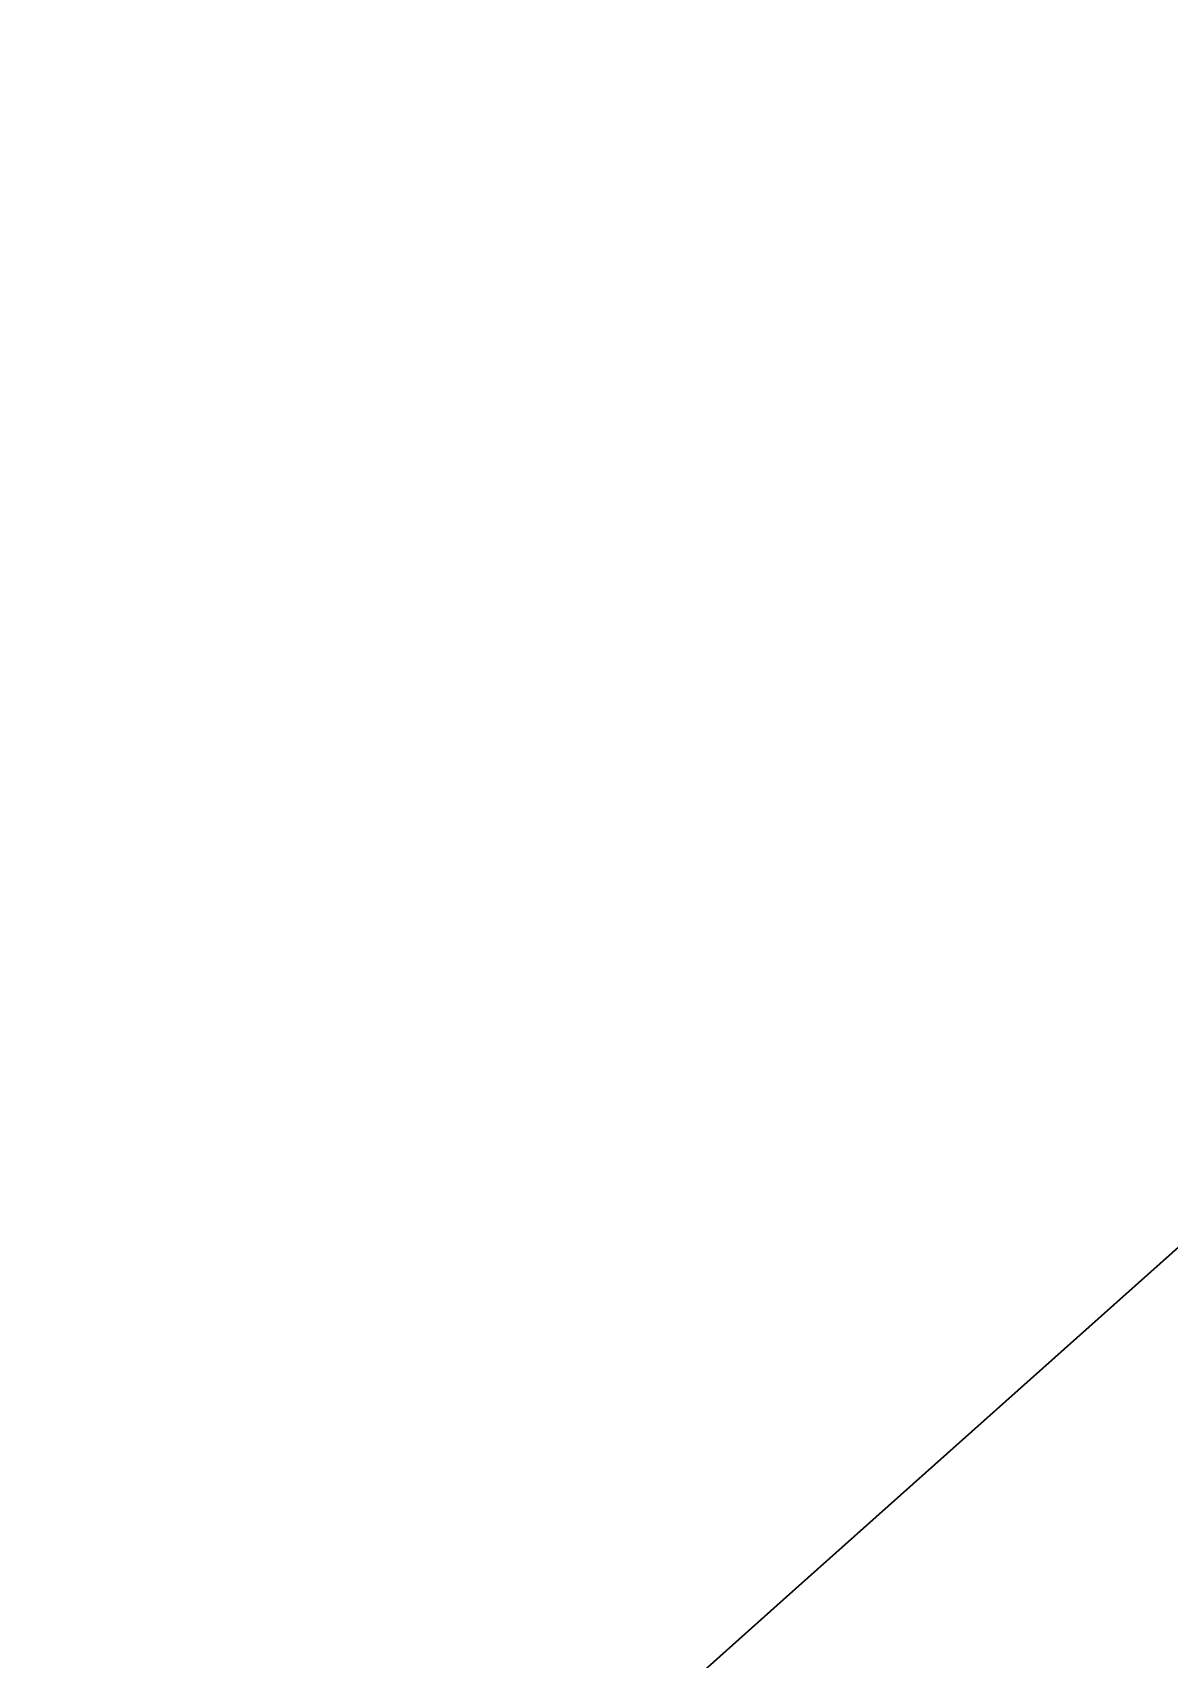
# Model space of a CAD drawing. Header units: millimetres. Extents: x 0 to 3661, y -1188 to 730.
# Drawn here: x 1984.854647 to 1984.856767, y 674.504564 to 674.507598 of the extents above; entities that cross this region are included whole.
import ezdxf

# ---------------------------------------------------------------- set-up
doc = ezdxf.new("R2010")
doc.units = ezdxf.units.MM
doc.layers.add('Blocks', color=7, linetype='Continuous')
doc.layers.add('Blocks$Inner', color=7, linetype='Continuous', lineweight=25, true_color=0x007f00)
doc.layers.add('Blocks$Outline', color=7, linetype='Continuous', lineweight=35, true_color=0xff3f3f)

# ---------------------------------------------------------------- blocks, each defined once
blk = doc.blocks.new('AA10 Dining Table Front')
at = {"layer": 'Blocks$Inner'}
blk.add_open_spline([(1984.8546474, 674.5034252), (1984.9740545, 674.6100623), (1985.2131401, 674.8150074), (1985.686503, 675.1846441), (1986.2619695, 675.5709499), (1986.9297531, 675.911133), (1987.3716144, 676.0528611), (1987.6262916, 676.097811)], degree=3, knots=[31.53538, 31.53538, 31.53538, 31.53538, 32.015689, 32.479782, 33.336786, 34.092121, 34.722877, 34.722877, 34.722877, 34.722877], dxfattribs=at)
at = {"layer": 'Blocks$Outline'}
blk.add_open_spline([(1987.6262916, 676.097811), (1987.3716144, 676.0528611), (1986.9297531, 675.911133), (1986.2619695, 675.5709499), (1985.686503, 675.1846441), (1985.2131401, 674.8150074), (1984.9740545, 674.6100623), (1984.8546474, 674.5034252)], degree=3, knots=[-34.722877, -34.722877, -34.722877, -34.722877, -34.092121, -33.336786, -32.479782, -32.015689, -31.53538, -31.53538, -31.53538, -31.53538], dxfattribs=at)

msp = doc.modelspace()

# ---------------------------------------------------------------- block references
at = {"layer": 'Blocks'}
msp.add_blockref('AA10 Dining Table Front', (0, 0), dxfattribs=at)

doc.saveas('drawing.dxf')
